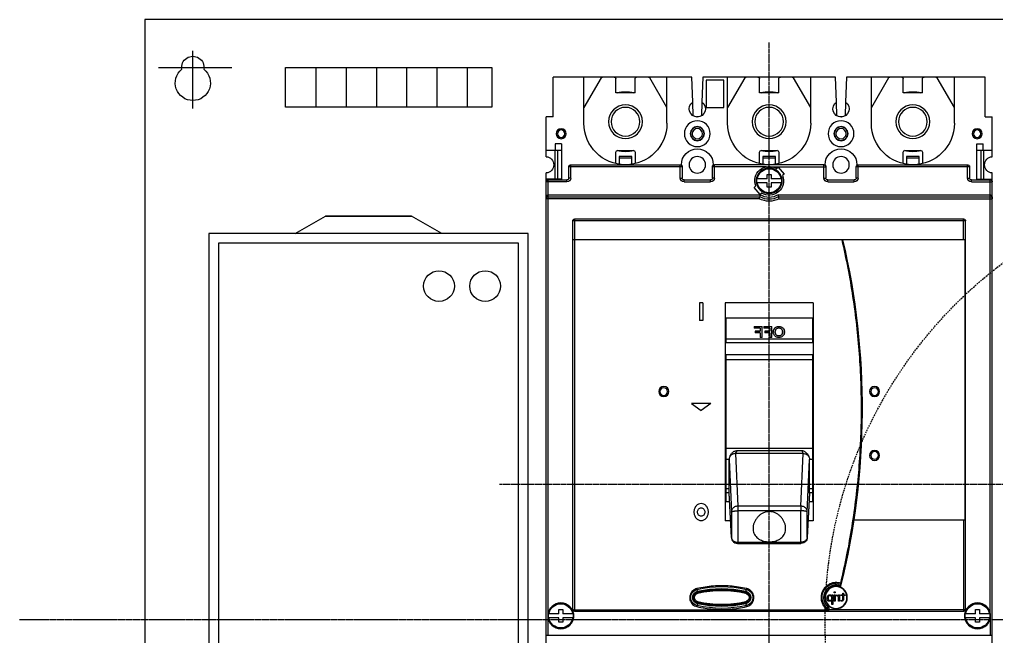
# Model space of a CAD drawing. Extents: x 0 to 702, y 0 to 413.
# Drawn here: x 0 to 305.9, y 181.4 to 374.6 of the extents above; entities that cross this region are included whole.
import ezdxf

# ---------------------------------------------------------------- set-up
doc = ezdxf.new("R2010")
doc.units = 0
for name, pattern in [('AXES2', [1.125, 0.75, -0.125, 0.125, -0.125]), ('CENTER2', [1.125, 0.75, -0.125, 0.125, -0.125]), ('HIDDENX2', [0.75, 0.5, -0.25])]:
    doc.linetypes.add(name, pattern=pattern)
doc.layers.add('AXE', color=80, linetype='AXES2')

# ---------------------------------------------------------------- blocks, each defined once
blk = doc.blocks.new('hfgd')
at = {"color": 7}
for centre, radius, start, end in [((8263.52, -2141.55), 3.5, 350.2666, 189.7334), ((8263.52, -2146.42), 5.5, 128.8441, 51.1559)]:
    blk.add_arc(centre, radius, start, end, dxfattribs=at)
blk = doc.blocks.new('sfgsf')
for p, q in [((-3587.65, -771.52), (-3587.65, -759.02)), ((-3587.65, -759.02), (-3544.3, -759.02)), ((-3578.05, -773.52), (-3578.05, -759.02)), ((-3578.05, -768.55), (-3572.7, -759.27)), ((-3568.05, -764.02), (-3568.05, -759.52)), ((-3562.05, -764.02), (-3562.05, -759.52)), ((-3557.41, -759.27), (-3552.05, -768.55)), ((-3552.05, -773.52), (-3552.05, -759.02)), ((-3544.3, -759.02), (-3543.98, -766.9)), ((-3541.13, -766.9), (-3540.8, -759.02)), ((-3540.8, -759.02), (-3499.3, -759.02)), ((-3533.05, -773.52), (-3533.05, -759.02)), ((-3533.05, -768.55), (-3527.7, -759.27)), ((-3523.05, -764.02), (-3523.05, -759.52)), ((-3517.05, -764.02), (-3517.05, -759.52)), ((-3512.41, -759.27), (-3507.05, -768.55)), ((-3507.05, -773.52), (-3507.05, -759.02)), ((-3505.85, -768.52), (-3505.85, -760.02)), ((-3505.85, -760.02), (-3500.35, -760.02)), ((-3500.35, -760.02), (-3500.35, -768.52)), ((-3499.3, -759.02), (-3498.98, -766.9)), ((-3496.13, -766.9), (-3495.8, -759.02)), ((-3495.8, -759.02), (-3452.45, -759.02)), ((-3488.05, -773.52), (-3488.05, -759.02)), ((-3488.05, -768.55), (-3482.7, -759.27)), ((-3478.05, -764.02), (-3478.05, -759.52)), ((-3472.05, -764.02), (-3472.05, -759.52)), ((-3467.41, -759.27), (-3462.05, -768.55)), ((-3462.05, -773.52), (-3462.05, -759.02)), ((-3452.45, -771.52), (-3452.45, -759.02)), ((-3568.05, -764.02), (-3562.05, -764.02)), ((-3523.05, -764.02), (-3517.05, -764.02)), ((-3478.05, -764.02), (-3472.05, -764.02)), ((-3543.99, -766.9), (-3543.82, -771.2)), ((-3541.29, -771.21), (-3541.12, -766.9)), ((-3498.99, -766.9), (-3498.82, -771.2)), ((-3496.29, -771.21), (-3496.12, -766.9)), ((-3500.35, -768.52), (-3505.85, -768.52)), ((-3589.9, -783.97), (-3589.9, -771.52)), ((-3587.65, -771.52), (-3589.9, -771.52)), ((-3542.89, -771.52), (-3542.24, -771.52)), ((-3497.89, -771.52), (-3497.24, -771.52)), ((-3452.45, -771.52), (-3450.2, -771.52)), ((-3450.2, -783.97), (-3450.2, -771.52)), ((-3587.05, -782.02), (-3587.05, -779.92)), ((-3585.05, -779.92), (-3587.05, -779.92)), ((-3585.05, -791.02), (-3585.05, -779.92)), ((-3455.05, -779.92), (-3455.05, -791.02)), ((-3455.05, -779.92), (-3453.05, -779.92)), ((-3453.05, -779.92), (-3453.05, -782.02)), ((-3589.9, -782.02), (-3585.05, -782.02)), ((-3587.2, -782.02), (-3587.2, -791.02)), ((-3586.3, -782.02), (-3586.3, -791.02)), ((-3568.05, -782.52), (-3568.05, -786.1)), ((-3562.55, -782.02), (-3567.55, -782.02)), ((-3562.05, -786.1), (-3562.05, -782.52)), ((-3523.05, -782.52), (-3523.05, -786.1)), ((-3517.55, -782.02), (-3522.55, -782.02)), ((-3517.05, -786.1), (-3517.05, -782.52)), ((-3478.05, -782.52), (-3478.05, -786.1)), ((-3472.55, -782.02), (-3477.55, -782.02)), ((-3472.05, -786.1), (-3472.05, -782.52)), ((-3455.05, -782.02), (-3450.2, -782.02)), ((-3453.8, -782.02), (-3453.8, -791.02)), ((-3452.9, -782.02), (-3452.9, -791.02)), ((-3567.05, -786.31), (-3567.05, -783.92)), ((-3567.05, -783.92), (-3563.05, -783.92)), ((-3567.05, -784.42), (-3563.05, -784.42)), ((-3563.05, -783.92), (-3563.05, -786.31)), ((-3522.05, -786.31), (-3522.05, -783.92)), ((-3522.05, -783.92), (-3518.05, -783.92)), ((-3522.05, -784.42), (-3518.05, -784.42)), ((-3518.05, -783.92), (-3518.05, -786.31)), ((-3477.05, -786.31), (-3477.05, -783.92)), ((-3477.05, -783.92), (-3473.05, -783.92)), ((-3477.05, -784.42), (-3473.05, -784.42)), ((-3473.05, -783.92), (-3473.05, -786.31)), ((-3589.9, -983.97), (-3589.9, -789.06)), ((-3582.8, -787.12), (-3582.8, -790.67)), ((-3582.8, -787.12), (-3547.3, -787.12)), ((-3582.2, -790.67), (-3582.2, -786.52)), ((-3547.9, -786.52), (-3582.2, -786.52)), ((-3547.9, -790.67), (-3547.9, -786.52)), ((-3547.55, -786.65), (-3547.55, -786.52)), ((-3547.3, -790.67), (-3547.3, -787.12)), ((-3537.8, -787.12), (-3537.8, -790.67)), ((-3521, -787.12), (-3537.8, -787.12)), ((-3537.55, -786.52), (-3537.55, -786.65)), ((-3537.2, -790.67), (-3537.2, -786.52)), ((-3537.2, -786.52), (-3502.9, -786.52)), ((-3522.91, -787.23), (-3524.78, -789.45)), ((-3522.38, -787.67), (-3522.91, -787.23)), ((-3519.11, -787.12), (-3502.3, -787.12)), ((-3502.9, -790.67), (-3502.9, -786.52)), ((-3502.55, -786.65), (-3502.55, -786.52)), ((-3502.3, -790.67), (-3502.3, -787.12)), ((-3492.8, -787.12), (-3492.8, -790.67)), ((-3492.8, -787.12), (-3457.3, -787.12)), ((-3492.55, -786.52), (-3492.55, -786.65)), ((-3492.2, -790.67), (-3492.2, -786.52)), ((-3457.9, -786.52), (-3492.2, -786.52)), ((-3457.9, -790.67), (-3457.9, -786.52)), ((-3457.3, -790.67), (-3457.3, -787.12)), ((-3450.2, -983.97), (-3450.2, -789.06)), ((-3585.05, -791.02), (-3589.9, -791.02)), ((-3583.4, -791.87), (-3589.9, -791.87)), ((-3589.3, -927.13), (-3589.3, -791.27)), ((-3583.4, -791.27), (-3589.3, -791.27)), ((-3583.4, -791.87), (-3583.4, -791.27)), ((-3582.2, -790.67), (-3582.8, -790.67)), ((-3547.9, -790.67), (-3547.3, -790.67)), ((-3546.7, -791.87), (-3546.7, -791.27)), ((-3538.4, -791.27), (-3546.7, -791.27)), ((-3538.4, -791.87), (-3546.7, -791.87)), ((-3538.4, -791.87), (-3538.4, -791.27)), ((-3537.2, -790.67), (-3537.8, -790.67)), ((-3524.78, -789.45), (-3524.25, -789.89)), ((-3523.99, -790.92), (-3520.65, -790.92)), ((-3523.99, -792.12), (-3520.65, -792.12)), ((-3520.65, -789.52), (-3520.65, -790.92)), ((-3519.45, -789.52), (-3520.65, -789.52)), ((-3520.65, -792.12), (-3520.65, -793.52)), ((-3519.45, -790.92), (-3519.45, -789.52)), ((-3519.45, -790.92), (-3516.11, -790.92)), ((-3519.45, -793.52), (-3519.45, -792.12)), ((-3519.45, -792.12), (-3516.11, -792.12)), ((-3502.9, -790.67), (-3502.3, -790.67)), ((-3501.7, -791.87), (-3501.7, -791.27)), ((-3493.4, -791.27), (-3501.7, -791.27)), ((-3493.4, -791.87), (-3501.7, -791.87)), ((-3493.4, -791.87), (-3493.4, -791.27)), ((-3492.2, -790.67), (-3492.8, -790.67)), ((-3457.9, -790.67), (-3457.3, -790.67)), ((-3456.7, -791.87), (-3456.7, -791.27)), ((-3450.8, -791.27), (-3456.7, -791.27)), ((-3456.7, -791.87), (-3450.2, -791.87)), ((-3455.05, -791.02), (-3450.2, -791.02)), ((-3450.8, -927.13), (-3450.8, -791.27)), ((-3520.65, -793.52), (-3519.45, -793.52)), ((-3517.72, -795.37), (-3517.19, -795.81)), ((-3517.19, -795.81), (-3515.33, -793.59)), ((-3515.33, -793.59), (-3515.86, -793.15)), ((-3523.15, -797.12), (-3589.9, -797.12)), ((-3522.82, -795.92), (-3589.3, -795.92)), ((-3522.99, -796.52), (-3589.3, -796.52)), ((-3450.8, -795.92), (-3517.28, -795.92)), ((-3450.8, -796.52), (-3517.11, -796.52)), ((-3516.96, -797.12), (-3450.2, -797.12)), ((-3581.55, -925.77), (-3581.55, -804.07)), ((-3581.55, -804.07), (-3458.55, -804.07)), ((-3580.95, -809.97), (-3580.95, -803.47)), ((-3459.15, -803.47), (-3580.95, -803.47)), ((-3459.15, -926.37), (-3459.15, -803.47)), ((-3458.55, -925.77), (-3458.55, -804.07)), ((-3581.47, -897.77), (-3581.47, -809.97)), ((-3581.47, -809.97), (-3458.55, -809.97)), ((-3533.85, -829.71), (-3533.85, -897.96)), ((-3533.85, -829.71), (-3506.25, -829.71)), ((-3506.25, -829.71), (-3506.25, -897.96)), ((-3499.28, -829.77), (-3499.28, -835.31)), ((-3499.28, -829.77), (-3498.23, -829.77)), ((-3498.23, -829.77), (-3498.23, -835.31)), ((-3533.85, -834.57), (-3506.25, -834.57)), ((-3533.6, -834.57), (-3533.6, -842.25)), ((-3506.6, -842.25), (-3506.6, -834.57)), ((-3533.85, -835.77), (-3533.6, -835.77)), ((-3523.13, -837.18), (-3523.13, -837.21)), ((-3523.03, -837.18), (-3523.13, -837.18)), ((-3523.13, -837.21), (-3523.03, -837.21)), ((-3523.13, -837.71), (-3523.03, -837.71)), ((-3523.03, -837.21), (-3523.03, -837.18)), ((-3520.88, -840.58), (-3520.88, -837.18)), ((-3518.38, -837.18), (-3520.88, -837.18)), ((-3520.88, -837.21), (-3518.38, -837.21)), ((-3520.28, -837.71), (-3520.28, -838.65)), ((-3520.28, -837.71), (-3518.38, -837.71)), ((-3518.38, -837.18), (-3518.38, -837.71)), ((-3517.88, -840.58), (-3517.88, -837.18)), ((-3515.38, -837.18), (-3517.88, -837.18)), ((-3517.88, -837.21), (-3515.38, -837.21)), ((-3517.28, -837.71), (-3517.28, -838.65)), ((-3517.28, -837.71), (-3515.38, -837.71)), ((-3515.38, -837.18), (-3515.38, -837.71)), ((-3506.6, -835.77), (-3506.25, -835.77)), ((-3499.28, -835.31), (-3498.23, -835.31)), ((-3506.6, -841.06), (-3533.6, -841.06)), ((-3524.83, -839.04), (-3524.83, -838.68)), ((-3524.23, -838.68), (-3524.23, -839.04)), ((-3523.13, -840.03), (-3523.13, -840.08)), ((-3523.03, -840.03), (-3523.13, -840.03)), ((-3523.03, -840.08), (-3523.13, -840.08)), ((-3523.13, -840.58), (-3523.03, -840.58)), ((-3523.03, -840.08), (-3523.03, -840.03)), ((-3521.93, -839.04), (-3521.93, -838.68)), ((-3521.33, -838.68), (-3521.33, -839.04)), ((-3520.88, -840.58), (-3520.28, -840.58)), ((-3518.68, -838.6), (-3520.28, -838.6)), ((-3520.28, -838.65), (-3518.68, -838.65)), ((-3520.28, -839.13), (-3520.28, -840.58)), ((-3520.28, -839.13), (-3518.68, -839.13)), ((-3518.68, -838.6), (-3518.68, -839.13)), ((-3517.88, -840.58), (-3517.28, -840.58)), ((-3515.68, -838.59), (-3517.28, -838.59)), ((-3517.28, -838.65), (-3515.68, -838.65)), ((-3517.28, -839.13), (-3517.28, -840.58)), ((-3517.28, -839.13), (-3515.68, -839.13)), ((-3515.68, -838.59), (-3515.68, -839.13)), ((-3533.6, -842.25), (-3506.6, -842.25)), ((-3533.6, -845.95), (-3533.6, -878.81)), ((-3506.6, -845.95), (-3533.6, -845.95)), ((-3506.6, -878.81), (-3506.6, -845.95)), ((-3533.6, -847.54), (-3506.6, -847.54)), ((-3501.75, -861.28), (-3495.75, -861.28)), ((-3501.75, -861.28), (-3498.75, -863.51)), ((-3495.75, -861.28), (-3498.75, -863.51)), ((-3506.6, -875.27), (-3533.6, -875.27)), ((-3531.96, -877.06), (-3532.45, -877.89)), ((-3530.23, -876.11), (-3530.73, -876.96)), ((-3530, -893.41), (-3530.71, -876.96)), ((-3530.71, -876.96), (-3509.5, -876.96)), ((-3530.23, -876.11), (-3509.98, -876.11)), ((-3509.5, -876.96), (-3510.21, -893.41)), ((-3509.48, -876.96), (-3509.98, -876.11)), ((-3507.76, -877.89), (-3508.25, -877.06)), ((-3532.7, -878.74), (-3533.6, -878.74)), ((-3533.6, -878.81), (-3533.6, -892.04)), ((-3533.6, -878.81), (-3532.7, -878.81)), ((-3532, -895.25), (-3532.7, -878.81)), ((-3532.7, -889.28), (-3532.7, -878.81)), ((-3507.5, -878.81), (-3508.21, -895.25)), ((-3506.6, -878.74), (-3507.5, -878.74)), ((-3507.5, -889.28), (-3507.5, -878.81)), ((-3507.5, -878.81), (-3506.6, -878.81)), ((-3506.6, -892.04), (-3506.6, -878.81)), ((-3533.6, -882.26), (-3533.85, -882.26)), ((-3506.6, -882.26), (-3506.25, -882.26)), ((-3532.7, -887.89), (-3533.6, -887.89)), ((-3532.7, -889.13), (-3533.6, -889.13)), ((-3532.7, -889.28), (-3532, -903.11)), ((-3532.7, -889.37), (-3532.7, -889.3)), ((-3532.7, -889.37), (-3532, -903.2)), ((-3508.21, -903.11), (-3507.5, -889.28)), ((-3508.21, -903.2), (-3507.51, -889.37)), ((-3507.5, -889.3), (-3507.51, -889.37)), ((-3506.6, -887.89), (-3507.5, -887.89)), ((-3506.6, -889.13), (-3507.5, -889.13)), ((-3533.85, -892.04), (-3532.57, -892.04)), ((-3507.64, -892.04), (-3506.25, -892.04)), ((-3530, -893.41), (-3530, -894.89)), ((-3530, -893.41), (-3510.21, -893.41)), ((-3530, -894.89), (-3510.21, -894.89)), ((-3510.21, -893.41), (-3510.21, -894.89)), ((-3581.47, -897.77), (-3546.52, -897.77)), ((-3580.95, -897.77), (-3580.95, -926.37)), ((-3533.85, -897.96), (-3532.27, -897.96)), ((-3507.94, -897.96), (-3506.25, -897.96)), ((-3532, -903.2), (-3532, -903.11)), ((-3532, -903.2), (-3532, -903.2)), ((-3510.21, -904.72), (-3530, -904.72)), ((-3530, -905.1), (-3530, -904.72)), ((-3510.21, -905.1), (-3530, -905.1)), ((-3510.21, -905.1), (-3510.21, -904.72)), ((-3508.21, -903.11), (-3508.21, -903.2)), ((-3543.37, -920.67), (-3543.37, -921.18)), ((-3543.1, -920.67), (-3543.37, -920.67)), ((-3543.1, -921.18), (-3543.1, -920.67)), ((-3540.4, -920.22), (-3540.67, -920.22)), ((-3540.67, -920.22), (-3540.67, -920.54)), ((-3540.67, -920.54), (-3540.4, -920.54)), ((-3540.4, -920.54), (-3540.4, -920.22)), ((-3512.79, -920.07), (-3512.93, -919.48)), ((-3497.61, -920.07), (-3497.48, -919.48)), ((-3543.8, -921.18), (-3543.8, -921.43)), ((-3543.37, -921.18), (-3543.8, -921.18)), ((-3543.8, -921.43), (-3543.37, -921.43)), ((-3543.37, -921.43), (-3543.37, -922.71)), ((-3543.37, -922.71), (-3543.26, -922.96)), ((-3543.26, -922.96), (-3543.1, -923.09)), ((-3542.51, -921.18), (-3543.1, -921.18)), ((-3543.1, -922.58), (-3543.1, -921.43)), ((-3543.1, -921.43), (-3542.51, -921.43)), ((-3543.05, -922.77), (-3543.1, -922.58)), ((-3543.1, -923.09), (-3542.94, -923.15)), ((-3542.88, -922.9), (-3543.05, -922.77)), ((-3542.94, -923.15), (-3542.61, -923.22)), ((-3542.61, -922.96), (-3542.88, -922.9)), ((-3542.61, -923.22), (-3542.61, -922.96)), ((-3542.51, -921.43), (-3542.51, -921.18)), ((-3541.8, -921.18), (-3542.07, -921.18)), ((-3542.07, -921.18), (-3542.07, -923.22)), ((-3542.07, -923.22), (-3541.8, -923.22)), ((-3541.8, -921.56), (-3541.8, -921.18)), ((-3541.69, -921.43), (-3541.8, -921.56)), ((-3541.8, -921.94), (-3541.64, -921.69)), ((-3541.8, -923.22), (-3541.8, -921.94)), ((-3541.53, -921.3), (-3541.69, -921.43)), ((-3541.64, -921.69), (-3541.42, -921.56)), ((-3541.37, -921.24), (-3541.53, -921.3)), ((-3541.42, -921.56), (-3541.1, -921.5)), ((-3541.1, -921.18), (-3541.37, -921.24)), ((-3541.1, -921.5), (-3541.1, -921.18)), ((-3540.4, -921.18), (-3540.67, -921.18)), ((-3540.67, -921.18), (-3540.67, -923.22)), ((-3540.67, -923.22), (-3540.4, -923.22)), ((-3540.4, -923.22), (-3540.4, -921.18)), ((-3539.69, -921.18), (-3539.97, -921.18)), ((-3539.97, -921.18), (-3539.97, -924.24)), ((-3539.69, -921.56), (-3539.69, -921.18)), ((-3539.64, -921.43), (-3539.69, -921.56)), ((-3539.69, -921.88), (-3539.59, -921.69)), ((-3539.69, -922.52), (-3539.69, -921.88)), ((-3539.59, -922.71), (-3539.69, -922.52)), ((-3539.69, -922.84), (-3539.64, -922.96)), ((-3539.69, -924.24), (-3539.69, -922.84)), ((-3539.53, -921.3), (-3539.64, -921.43)), ((-3539.64, -922.96), (-3539.53, -923.09)), ((-3539.59, -921.69), (-3539.42, -921.56)), ((-3539.42, -922.84), (-3539.59, -922.71)), ((-3539.42, -921.24), (-3539.53, -921.3)), ((-3539.53, -923.09), (-3539.42, -923.15)), ((-3539.21, -921.18), (-3539.42, -921.24)), ((-3539.21, -921.5), (-3539.42, -921.56)), ((-3539.21, -922.9), (-3539.42, -922.84)), ((-3539.42, -923.15), (-3539.21, -923.22)), ((-3538.88, -921.18), (-3539.21, -921.18)), ((-3539.21, -921.5), (-3538.88, -921.5)), ((-3538.99, -922.9), (-3539.21, -922.9)), ((-3539.21, -923.22), (-3538.88, -923.22)), ((-3538.78, -922.84), (-3538.99, -922.9)), ((-3538.67, -921.24), (-3538.88, -921.18)), ((-3538.88, -921.5), (-3538.67, -921.62)), ((-3538.88, -923.22), (-3538.67, -923.15)), ((-3538.61, -922.71), (-3538.78, -922.84)), ((-3538.51, -921.37), (-3538.67, -921.24)), ((-3538.67, -921.62), (-3538.56, -921.81)), ((-3538.67, -923.15), (-3538.51, -923.03)), ((-3538.56, -922.58), (-3538.61, -922.71)), ((-3538.56, -921.81), (-3538.51, -922.01)), ((-3538.51, -922.39), (-3538.56, -922.58)), ((-3538.34, -921.56), (-3538.51, -921.37)), ((-3538.51, -922.01), (-3538.51, -922.39)), ((-3538.51, -923.03), (-3538.29, -922.71)), ((-3538.29, -921.69), (-3538.34, -921.56)), ((-3538.24, -921.94), (-3538.29, -921.69)), ((-3538.29, -922.71), (-3538.24, -922.45)), ((-3538.24, -922.45), (-3538.24, -921.94)), ((-3585.9, -925.77), (-3585.9, -927.17)), ((-3584.7, -925.77), (-3585.9, -925.77)), ((-3584.7, -927.17), (-3584.7, -925.77)), ((-3538.76, -925.77), (-3581.55, -925.77)), ((-3580.95, -926.37), (-3459.15, -926.37)), ((-3539.97, -924.24), (-3539.69, -924.24)), ((-3459.15, -925.85), (-3537.99, -925.85)), ((-3512.79, -923.97), (-3512.93, -924.55)), ((-3497.61, -923.97), (-3497.48, -924.55)), ((-3454.2, -925.77), (-3455.4, -925.77)), ((-3455.4, -925.77), (-3455.4, -927.17)), ((-3454.2, -927.17), (-3454.2, -925.77)), ((-3589.3, -928.4), (-3589.3, -933.92)), ((-3589.24, -927.17), (-3585.9, -927.17)), ((-3589.24, -928.37), (-3585.9, -928.37)), ((-3585.9, -928.37), (-3585.9, -929.77)), ((-3585.9, -929.77), (-3584.7, -929.77)), ((-3584.7, -927.17), (-3581.36, -927.17)), ((-3584.7, -929.77), (-3584.7, -928.37)), ((-3584.7, -928.37), (-3581.36, -928.37)), ((-3458.74, -927.17), (-3455.4, -927.17)), ((-3458.74, -928.37), (-3455.4, -928.37)), ((-3455.4, -928.37), (-3455.4, -929.77)), ((-3455.4, -929.77), (-3454.2, -929.77)), ((-3454.2, -927.17), (-3450.86, -927.17)), ((-3454.2, -928.37), (-3450.86, -928.37)), ((-3454.2, -929.77), (-3454.2, -928.37)), ((-3450.8, -933.92), (-3450.8, -928.4)), ((-3589.9, -933.92), (-3450.2, -933.92))]:
    blk.add_line(p, q)
for points in [[(-3532, -903.2), (-3531.95, -903.55), (-3531.81, -903.95), (-3531.59, -904.31), (-3531.3, -904.62), (-3530.93, -904.87), (-3530.51, -905.03), (-3530.06, -905.1), (-3530, -905.1)], [(-3508.21, -903.2), (-3508.26, -903.55), (-3508.39, -903.95), (-3508.61, -904.31), (-3508.91, -904.62), (-3509.28, -904.87), (-3509.69, -905.03), (-3510.15, -905.1), (-3510.21, -905.1)]]:
    blk.add_lwpolyline(points)
for centre, radius in [((-3565.05, -773.02), 5.3), ((-3520.05, -773.02), 5.3), ((-3475.05, -773.02), 5.3), ((-3565.05, -773.02), 4.5), ((-3520.05, -773.02), 4.5), ((-3475.05, -773.02), 4.5), ((-3542.55, -776.77), 4.05), ((-3497.55, -776.77), 4.05), ((-3585.2, -776.77), 1.57), ((-3585.2, -776.77), 1.17), ((-3542.55, -776.77), 2.2), ((-3542.55, -776.77), 2.1), ((-3542.55, -776.77), 1.6), ((-3497.55, -776.77), 2.2), ((-3497.55, -776.77), 2.1), ((-3497.55, -776.77), 1.6), ((-3454.9, -776.77), 1.57), ((-3454.9, -776.77), 1.17), ((-3542.55, -786.52), 2.6), ((-3497.55, -786.52), 2.6), ((-3520.05, -791.52), 4), ((-3553.05, -857.52), 1.57), ((-3553.05, -857.52), 1.2), ((-3487.05, -857.52), 1.57), ((-3487.05, -857.52), 1.2), ((-3553.05, -877.52), 1.57), ((-3553.05, -877.52), 1.2), ((-3541, -922.02), 3.5), ((-3541, -922.02), 3.4), ((-3585.3, -927.77), 4.05), ((-3585.3, -927.77), 4), ((-3454.8, -927.77), 4.05), ((-3454.8, -927.77), 4)]:
    blk.add_circle(centre, radius)
for centre, radius, start, end in [((-3572.26, -759.52), 0.5, 90, 150), ((-3568.55, -759.52), 0.5, 0, 89.9999), ((-3561.55, -759.52), 0.5, 90, 180), ((-3557.84, -759.52), 0.5, 30, 90), ((-3527.26, -759.52), 0.5, 90, 150), ((-3523.55, -759.52), 0.5, 0, 89.9999), ((-3516.55, -759.52), 0.5, 90, 180), ((-3512.84, -759.52), 0.5, 30, 90), ((-3482.26, -759.52), 0.5, 90, 150), ((-3478.55, -759.52), 0.5, 0, 89.9999), ((-3471.55, -759.52), 0.5, 90, 180), ((-3467.84, -759.52), 0.5, 30, 90), ((-3565.05, -773.02), 9.4, 74.6157, 105.4343), ((-3520.05, -773.02), 9.4, 74.6157, 105.4343), ((-3475.05, -773.02), 9.4, 74.6157, 105.4343), ((-3542.55, -769.02), 2.55, 123.9745, 56.0255), ((-3497.55, -769.02), 2.55, 123.9745, 56.0255), ((-3565.05, -773.52), 13, 180, 0), ((-3520.05, -773.52), 13, 180, 0), ((-3475.05, -773.52), 13, 180, 0), ((-3567.55, -782.52), 0.5, 90.0001, 180), ((-3565.05, -773.02), 9.4, 254.4753, 285.5228), ((-3562.55, -782.52), 0.5, 0, 90), ((-3542.55, -786.52), 5, 0, 180), ((-3522.55, -782.52), 0.5, 90.0001, 180), ((-3520.05, -773.02), 9.4, 254.4753, 285.5228), ((-3517.55, -782.52), 0.5, 0, 90), ((-3497.55, -786.52), 5, 0, 180), ((-3477.55, -782.52), 0.5, 90.0001, 180), ((-3475.05, -773.02), 9.4, 254.4753, 285.5228), ((-3472.55, -782.52), 0.5, 0, 90), ((-3590.05, -786.52), 2.55, 273.3723, 86.6277), ((-3450.05, -786.52), 2.55, 93.3723, 266.6277), ((-3582.2, -787.12), 0.6, 90, 180), ((-3547.9, -787.12), 0.6, 0, 90), ((-3537.2, -787.12), 0.6, 90, 180), ((-3520.05, -791.52), 3.98, 8.6785, 171.3215), ((-3520.05, -791.52), 3.78, 9.1421, 170.8579), ((-3520.05, -791.52), 4.5, 338.7974, 121.2026), ((-3502.9, -787.12), 0.6, 0, 90), ((-3492.2, -787.12), 0.6, 90, 180), ((-3457.9, -787.12), 0.6, 0, 90), ((-3589.3, -791.87), 0.6, 90, 180), ((-3583.4, -790.67), 1.2, 270, 0), ((-3583.4, -790.67), 0.6, 270, 0), ((-3546.7, -790.67), 1.2, 180, 270), ((-3546.7, -790.67), 0.6, 180, 270), ((-3538.4, -790.67), 1.2, 270, 0), ((-3538.4, -790.67), 0.6, 270, 0), ((-3520.05, -791.52), 4.5, 158.7974, 301.2026), ((-3520.05, -791.52), 3.99, 171.3407, 188.6593), ((-3520.05, -791.52), 3.98, 188.6785, 351.3215), ((-3520.05, -791.52), 3.78, 189.1421, 350.8579), ((-3520.05, -791.52), 3.99, 351.3407, 8.6593), ((-3501.7, -790.67), 1.2, 180, 270), ((-3501.7, -790.67), 0.6, 180, 270), ((-3493.4, -790.67), 1.2, 270, 0), ((-3493.4, -790.67), 0.6, 270, 0), ((-3456.7, -790.67), 1.2, 180, 270), ((-3456.7, -790.67), 0.6, 180, 270), ((-3450.8, -791.87), 0.6, 0, 90), ((-3589.3, -797.12), 0.6, 90, 180), ((-3520.05, -791.52), 6.4, 241.0422, 298.9472), ((-3520.05, -791.52), 5.8, 239.5497, 300.4503), ((-3520.05, -791.52), 5.2, 237.8056, 302.1954), ((-3450.8, -797.12), 0.6, 0, 90), ((-3580.95, -804.07), 0.6, 90, 180), ((-3459.15, -804.07), 0.6, 0, 90), ((-3316.15, -862.87), 233, 166.8772, 193.8056), ((-3508.78, -846.11), 11.13, 76.8521, 78.7059), ((-3531.33, -846.11), 11.13, 101.8398, 103.1507), ((-3541, -922.02), 4.4, 311.4096, 110.7253), ((-3512.35, -922.02), 2.6, 102.7683, 257.2317), ((-3512.35, -922.02), 2, 102.7683, 257.2317), ((-3512.35, -922.02), 1.7, 102.7683, 257.2317), ((-3512.35, -922.02), 1.4, 102.769, 257.2323), ((-3505.2, -953.57), 34.95, 77.2317, 102.7683), ((-3505.2, -953.57), 34.35, 77.2317, 102.7683), ((-3505.2, -953.57), 34.05, 77.2317, 102.7683), ((-3505.2, -953.57), 33.75, 77.231, 102.769), ((-3498.05, -922.02), 1.4, 282.7677, 77.231), ((-3498.05, -922.02), 1.7, 282.7683, 77.2317), ((-3498.05, -922.02), 2, 282.7683, 77.2317), ((-3498.05, -922.02), 2.6, 282.7683, 77.2317), ((-3585.3, -927.77), 3.98, 8.6785, 171.3215), ((-3505.2, -890.47), 34.05, 257.2317, 282.7683), ((-3505.2, -890.47), 33.75, 257.2323, 282.7677), ((-3454.8, -927.77), 3.98, 8.6785, 171.3215), ((-3585.3, -927.77), 3.78, 9.1421, 170.8579), ((-3580.95, -925.77), 0.6, 180, 270), ((-3537.7, -925.77), 0.6, 131.4096, 270), ((-3505.2, -890.47), 34.95, 257.2317, 282.7683), ((-3505.2, -890.47), 34.35, 257.2317, 282.7683), ((-3459.15, -925.77), 0.6, 270, 0), ((-3454.8, -927.77), 3.78, 9.1421, 170.8579), ((-3585.3, -927.77), 3.99, 171.3407, 188.6593), ((-3585.3, -927.77), 3.98, 188.6785, 351.3215), ((-3585.3, -927.77), 3.78, 189.1421, 350.8579), ((-3585.3, -927.77), 3.99, 351.3407, 8.6593), ((-3454.8, -927.77), 3.99, 171.3407, 188.6593), ((-3454.8, -927.77), 3.98, 188.6785, 351.3215), ((-3454.8, -927.77), 3.78, 189.1421, 350.8579), ((-3454.8, -927.77), 3.99, 351.3407, 8.6593)]:
    blk.add_arc(centre, radius, start, end)
for points, knots in [([(-3589.78, -796.38), (-3589.8, -796.45), (-3589.85, -796.6), (-3589.89, -796.85), (-3589.9, -797.03), (-3589.9, -797.12)], [0, 0, 0, 0, 0.2253542, 0.475372, 0.7516161, 0.7516161, 0.7516161, 0.7516161]), ([(-3589.3, -795.92), (-3589.35, -795.92), (-3589.46, -795.95), (-3589.59, -796.05), (-3589.7, -796.2), (-3589.75, -796.32), (-3589.78, -796.38)], [0, 0, 0, 0, 0.145713, 0.3083134, 0.494772, 0.6984268, 0.6984268, 0.6984268, 0.6984268]), ([(-3523.15, -797.12), (-3523.13, -797.04), (-3523.1, -796.9), (-3523.05, -796.72), (-3523.01, -796.59), (-3523, -796.53), (-3522.99, -796.52)], [0, 0, 0, 0, 0.2336688, 0.4348055, 0.5717619, 0.6207138, 0.6207138, 0.6207138, 0.6207138]), ([(-3522.82, -795.92), (-3522.85, -795.99), (-3522.89, -796.13), (-3522.94, -796.32), (-3522.97, -796.44), (-3522.99, -796.5), (-3522.99, -796.52)], [0, 0, 0, 0, 0.2339535, 0.4359342, 0.5737923, 0.6231104, 0.6231104, 0.6231104, 0.6231104]), ([(-3517.28, -795.92), (-3517.26, -795.99), (-3517.22, -796.13), (-3517.17, -796.32), (-3517.13, -796.44), (-3517.12, -796.5), (-3517.11, -796.52)], [0, 0, 0, 0, 0.2339535, 0.4359342, 0.5737923, 0.6231104, 0.6231104, 0.6231104, 0.6231104]), ([(-3516.95, -797.12), (-3516.97, -797.04), (-3517.01, -796.9), (-3517.06, -796.72), (-3517.09, -796.59), (-3517.11, -796.53), (-3517.11, -796.52)], [0, 0, 0, 0, 0.2336688, 0.4348055, 0.5717619, 0.6207138, 0.6207138, 0.6207138, 0.6207138]), ([(-3450.33, -796.37), (-3450.34, -796.37), (-3450.36, -796.3), (-3450.42, -796.18), (-3450.53, -796.04), (-3450.66, -795.94), (-3450.76, -795.92), (-3450.8, -795.92)], [0, 0, 0, 0, 0.0043591, 0.2083326, 0.3897537, 0.5439661, 0.6837752, 0.6837752, 0.6837752, 0.6837752]), ([(-3450.2, -797.12), (-3450.2, -797.02), (-3450.21, -796.84), (-3450.26, -796.59), (-3450.31, -796.44), (-3450.33, -796.37)], [0, 0, 0, 0, 0.285764, 0.5431694, 0.7664246, 0.7664246, 0.7664246, 0.7664246]), ([(-3542.78, -810.02), (-3544.15, -815.89), (-3546.43, -827.74), (-3548.45, -845.71), (-3549.08, -863.77), (-3548.31, -881.83), (-3546.14, -899.81), (-3543.77, -911.66), (-3542.35, -917.55)], [0, 0, 0, 0, 18.079494, 36.160999, 54.196572, 72.24115, 90.311959, 108.477173, 108.477173, 108.477173, 108.477173]), ([(-3523.13, -837.18), (-3523.28, -837.18), (-3523.58, -837.21), (-3523.99, -837.36), (-3524.34, -837.6), (-3524.62, -837.91), (-3524.79, -838.28), (-3524.83, -838.55), (-3524.83, -838.68)], [0, 0, 0, 0, 0.445768, 0.881501, 1.304348, 1.714489, 2.115961, 2.515589, 2.515589, 2.515589, 2.515589]), ([(-3524.83, -838.68), (-3524.83, -838.57), (-3524.79, -838.32), (-3524.62, -837.96), (-3524.34, -837.64), (-3523.99, -837.4), (-3523.58, -837.25), (-3523.28, -837.21), (-3523.13, -837.21)], [0, 0, 0, 0, 0.349381, 0.753791, 1.168117, 1.594362, 2.031446, 2.475713, 2.475713, 2.475713, 2.475713]), ([(-3524.23, -838.68), (-3524.23, -838.58), (-3524.2, -838.37), (-3524.03, -838.09), (-3523.79, -837.88), (-3523.48, -837.74), (-3523.25, -837.71), (-3523.13, -837.71)], [0, 0, 0, 0, 0.309951, 0.623367, 0.946553, 1.28184, 1.627452, 1.627452, 1.627452, 1.627452]), ([(-3521.33, -838.68), (-3521.33, -838.55), (-3521.37, -838.28), (-3521.55, -837.91), (-3521.82, -837.6), (-3522.18, -837.36), (-3522.59, -837.21), (-3522.88, -837.18), (-3523.03, -837.18)], [0, 0, 0, 0, 0.399272, 0.800635, 1.210903, 1.633597, 2.069456, 2.515619, 2.515619, 2.515619, 2.515619]), ([(-3523.03, -837.21), (-3522.89, -837.21), (-3522.59, -837.25), (-3522.18, -837.4), (-3521.82, -837.64), (-3521.55, -837.96), (-3521.38, -838.32), (-3521.34, -838.57), (-3521.33, -838.68)], [0, 0, 0, 0, 0.444234, 0.881299, 1.307539, 1.721872, 2.126301, 2.475712, 2.475712, 2.475712, 2.475712]), ([(-3523.03, -837.71), (-3522.92, -837.71), (-3522.69, -837.74), (-3522.38, -837.88), (-3522.13, -838.09), (-3521.97, -838.37), (-3521.93, -838.58), (-3521.93, -838.68)], [0, 0, 0, 0, 0.345334, 0.680555, 1.003732, 1.317142, 1.627447, 1.627447, 1.627447, 1.627447]), ([(-3524.83, -839.09), (-3524.83, -839.21), (-3524.79, -839.46), (-3524.62, -839.82), (-3524.35, -840.14), (-3523.99, -840.39), (-3523.58, -840.54), (-3523.28, -840.58), (-3523.13, -840.58)], [0, 0, 0, 0, 0.352288, 0.758925, 1.174671, 1.601305, 2.038925, 2.485317, 2.485317, 2.485317, 2.485317]), ([(-3523.13, -840.03), (-3523.25, -840.03), (-3523.48, -840), (-3523.79, -839.86), (-3524.03, -839.64), (-3524.19, -839.37), (-3524.23, -839.18), (-3524.23, -839.09)], [0, 0, 0, 0, 0.3455, 0.681985, 1.007783, 1.324279, 1.587078, 1.587078, 1.587078, 1.587078]), ([(-3524.23, -839.09), (-3524.23, -839.2), (-3524.2, -839.41), (-3524.03, -839.69), (-3523.79, -839.91), (-3523.48, -840.05), (-3523.25, -840.08), (-3523.13, -840.08)], [0, 0, 0, 0, 0.310193, 0.625691, 0.951355, 1.287838, 1.632236, 1.632236, 1.632236, 1.632236]), ([(-3523.03, -840.58), (-3522.88, -840.58), (-3522.59, -840.54), (-3522.18, -840.39), (-3521.82, -840.14), (-3521.55, -839.82), (-3521.37, -839.45), (-3521.33, -839.18), (-3521.33, -839.04)], [0, 0, 0, 0, 0.445971, 0.883462, 1.310283, 1.725861, 2.132627, 2.535398, 2.535398, 2.535398, 2.535398]), ([(-3521.93, -839.04), (-3521.93, -839.15), (-3521.97, -839.36), (-3522.13, -839.64), (-3522.38, -839.86), (-3522.69, -840), (-3522.92, -840.03), (-3523.03, -840.03)], [0, 0, 0, 0, 0.312056, 0.628551, 0.954357, 1.290912, 1.636718, 1.636718, 1.636718, 1.636718]), ([(-3523.03, -840.08), (-3522.92, -840.08), (-3522.69, -840.05), (-3522.38, -839.91), (-3522.13, -839.69), (-3521.97, -839.41), (-3521.93, -839.2), (-3521.93, -839.09)], [0, 0, 0, 0, 0.34444, 0.680942, 1.006604, 1.322081, 1.632239, 1.632239, 1.632239, 1.632239]), ([(-3532.45, -877.89), (-3532.47, -877.92), (-3532.56, -878.08), (-3532.67, -878.38), (-3532.7, -878.66), (-3532.7, -878.8)], [0, 0, 0, 0, 0.1059821, 0.52708, 0.9469664, 0.9469664, 0.9469664, 0.9469664]), ([(-3530.73, -876.96), (-3530.88, -876.96), (-3531.17, -876.98), (-3531.59, -877.11), (-3531.97, -877.33), (-3532.25, -877.6), (-3532.4, -877.8), (-3532.45, -877.89)], [0, 0, 0, 0, 0.440398, 0.87793, 1.306803, 1.73453, 2.048985, 2.048985, 2.048985, 2.048985]), ([(-3531.96, -877.06), (-3531.9, -876.96), (-3531.77, -876.78), (-3531.53, -876.55), (-3531.24, -876.36), (-3530.92, -876.22), (-3530.58, -876.13), (-3530.34, -876.11), (-3530.23, -876.11)], [0, 0, 0, 0, 0.329457, 0.659693, 1.002801, 1.35757, 1.717578, 2.056759, 2.056759, 2.056759, 2.056759]), ([(-3530.73, -876.96), (-3530.73, -876.96), (-3530.72, -876.96), (-3530.71, -876.96), (-3530.71, -876.96), (-3530.71, -876.96)], [0, 0, 0, 0, 0.00849065, 0.01696537, 0.02542872, 0.02542872, 0.02542872, 0.02542872]), ([(-3509.98, -876.11), (-3509.84, -876.11), (-3509.57, -876.14), (-3509.18, -876.25), (-3508.82, -876.44), (-3508.51, -876.7), (-3508.34, -876.91), (-3508.26, -877.04), (-3508.25, -877.06)], [0, 0, 0, 0, 0.405865, 0.816805, 1.220768, 1.610334, 1.998925, 2.055472, 2.055472, 2.055472, 2.055472]), ([(-3509.48, -876.96), (-3509.48, -876.96), (-3509.49, -876.96), (-3509.49, -876.96), (-3509.5, -876.96), (-3509.5, -876.96)], [0, 0, 0, 0, 0.00849065, 0.01696538, 0.02542872, 0.02542872, 0.02542872, 0.02542872]), ([(-3509.48, -876.96), (-3509.33, -876.96), (-3509.04, -876.98), (-3508.62, -877.11), (-3508.24, -877.33), (-3507.95, -877.6), (-3507.81, -877.8), (-3507.76, -877.89)], [0, 0, 0, 0, 0.440398, 0.87793, 1.306804, 1.734531, 2.049001, 2.049001, 2.049001, 2.049001]), ([(-3507.76, -877.89), (-3507.74, -877.92), (-3507.65, -878.08), (-3507.54, -878.38), (-3507.51, -878.66), (-3507.5, -878.8)], [0, 0, 0, 0, 0.1059666, 0.5270647, 0.9469511, 0.9469511, 0.9469511, 0.9469511]), ([(-3532.7, -878.8), (-3532.7, -878.8), (-3532.7, -878.8), (-3532.7, -878.81), (-3532.7, -878.81)], [0, 0, 0, 0, 0.00947782, 0.01415534, 0.01415534, 0.01415534, 0.01415534]), ([(-3507.5, -878.8), (-3507.5, -878.8), (-3507.5, -878.8), (-3507.5, -878.81), (-3507.5, -878.81)], [0, 0, 0, 0, 0.00947782, 0.01415534, 0.01415534, 0.01415534, 0.01415534]), ([(-3532.7, -889.3), (-3532.7, -889.29), (-3532.7, -889.29), (-3532.7, -889.28), (-3532.7, -889.28)], [0, 0, 0, 0, 0.00921936, 0.01386464, 0.01386464, 0.01386464, 0.01386464]), ([(-3507.5, -889.3), (-3507.5, -889.29), (-3507.5, -889.29), (-3507.5, -889.28), (-3507.5, -889.28)], [0, 0, 0, 0, 0.00921936, 0.01386464, 0.01386464, 0.01386464, 0.01386464]), ([(-3498.75, -897.91), (-3499.05, -897.91), (-3499.67, -897.76), (-3500.43, -897.16), (-3500.92, -896.27), (-3501.1, -895.25), (-3500.92, -894.22), (-3500.43, -893.34), (-3499.67, -892.74), (-3499.05, -892.59), (-3498.75, -892.59)], [0, 0, 0, 0, 0.897568, 1.836729, 2.831745, 3.864437, 4.897128, 5.892144, 6.831305, 7.728873, 7.728873, 7.728873, 7.728873]), ([(-3498.75, -892.59), (-3498.45, -892.59), (-3497.83, -892.74), (-3497.08, -893.34), (-3496.58, -894.22), (-3496.41, -895.25), (-3496.58, -896.27), (-3497.08, -897.16), (-3497.83, -897.76), (-3498.45, -897.91), (-3498.75, -897.91)], [0, 0, 0, 0, 0.897568, 1.836729, 2.831745, 3.864437, 4.897128, 5.892144, 6.831305, 7.728873, 7.728873, 7.728873, 7.728873]), ([(-3532, -895.25), (-3532, -895.09), (-3531.95, -894.76), (-3531.75, -894.32), (-3531.43, -893.93), (-3531.01, -893.64), (-3530.52, -893.45), (-3530.18, -893.41), (-3530, -893.41)], [0, 0, 0, 0, 0.477804, 0.962524, 1.45806, 1.965271, 2.481935, 3.003473, 3.003473, 3.003473, 3.003473]), ([(-3532, -895.25), (-3532, -895.21), (-3531.93, -895.15), (-3531.77, -895.08), (-3531.53, -895.02), (-3531.22, -894.97), (-3530.85, -894.92), (-3530.44, -894.9), (-3530.15, -894.89), (-3530, -894.89)], [0, 0, 0, 0, 0.0948, 0.263162, 0.512014, 0.83322, 1.212836, 1.633071, 2.07358, 2.07358, 2.07358, 2.07358]), ([(-3532, -903.11), (-3532, -902.9), (-3531.99, -902.45), (-3531.99, -901.73), (-3531.98, -900.94), (-3531.98, -900.07), (-3531.98, -899.16), (-3531.98, -898.2), (-3531.99, -897.22), (-3531.99, -896.24), (-3532, -895.58), (-3532, -895.25)], [0, 0, 0, 0, 0.631311, 1.352823, 2.153355, 3.02052, 3.941008, 4.900688, 5.884849, 6.87835, 7.865727, 7.865727, 7.865727, 7.865727]), ([(-3530, -904.72), (-3530, -904.46), (-3529.99, -903.89), (-3529.99, -903), (-3529.98, -902), (-3529.98, -900.92), (-3529.98, -899.78), (-3529.98, -898.58), (-3529.99, -897.36), (-3529.99, -896.12), (-3530, -895.3), (-3530, -894.89)], [0, 0, 0, 0, 0.789022, 1.690823, 2.691474, 3.775545, 4.92633, 6.126082, 7.356312, 8.598044, 9.832086, 9.832086, 9.832086, 9.832086]), ([(-3525.2, -900.38), (-3525.2, -900.09), (-3525.15, -899.5), (-3524.89, -898.61), (-3524.47, -897.74), (-3523.88, -896.93), (-3523.16, -896.23), (-3522.35, -895.68), (-3521.47, -895.3), (-3520.56, -895.12), (-3519.65, -895.12), (-3518.75, -895.3), (-3517.87, -895.68), (-3517.05, -896.23), (-3516.33, -896.93), (-3515.74, -897.74), (-3515.32, -898.61), (-3515.06, -899.5), (-3515, -900.09), (-3515, -900.38)], [0, 0, 0, 0, 0.850267, 1.778682, 2.74845, 3.748722, 4.756805, 5.749135, 6.693656, 7.606013, 8.499325, 9.411601, 10.355954, 11.348153, 12.356564, 13.356634, 14.326696, 15.256201, 16.108465, 16.108465, 16.108465, 16.108465]), ([(-3510.21, -894.89), (-3510.21, -895.3), (-3510.22, -896.12), (-3510.22, -897.36), (-3510.23, -898.58), (-3510.23, -899.78), (-3510.23, -900.92), (-3510.23, -902), (-3510.22, -903), (-3510.22, -903.89), (-3510.21, -904.46), (-3510.21, -904.72)], [0, 0, 0, 0, 1.234042, 2.475773, 3.706004, 4.905755, 6.056541, 7.140611, 8.141263, 9.043064, 9.832086, 9.832086, 9.832086, 9.832086]), ([(-3510.21, -893.41), (-3510.03, -893.41), (-3509.69, -893.45), (-3509.2, -893.64), (-3508.78, -893.93), (-3508.46, -894.32), (-3508.25, -894.76), (-3508.21, -895.09), (-3508.21, -895.25)], [0, 0, 0, 0, 0.521538, 1.038202, 1.545414, 2.040949, 2.52567, 3.003474, 3.003474, 3.003474, 3.003474]), ([(-3508.21, -895.25), (-3508.21, -895.21), (-3508.28, -895.15), (-3508.44, -895.08), (-3508.68, -895.02), (-3508.99, -894.97), (-3509.36, -894.92), (-3509.77, -894.9), (-3510.06, -894.89), (-3510.21, -894.89)], [0, 0, 0, 0, 0.094774, 0.263072, 0.5118, 0.832869, 1.212302, 1.632506, 2.073585, 2.073585, 2.073585, 2.073585]), ([(-3508.21, -895.25), (-3508.21, -895.58), (-3508.22, -896.24), (-3508.22, -897.22), (-3508.23, -898.2), (-3508.23, -899.16), (-3508.23, -900.07), (-3508.23, -900.94), (-3508.22, -901.73), (-3508.22, -902.45), (-3508.21, -902.9), (-3508.21, -903.11)], [0, 0, 0, 0, 0.987377, 1.980878, 2.965039, 3.924718, 4.845207, 5.712372, 6.512904, 7.234415, 7.865727, 7.865727, 7.865727, 7.865727]), ([(-3498.75, -893.92), (-3499.05, -893.92), (-3499.7, -894.26), (-3500, -895.25), (-3499.7, -896.24), (-3499.05, -896.58), (-3498.75, -896.58)], [0, 0, 0, 0, 0.898477, 1.896934, 2.895392, 3.793869, 3.793869, 3.793869, 3.793869]), ([(-3498.75, -896.58), (-3498.45, -896.58), (-3497.81, -896.24), (-3497.5, -895.25), (-3497.81, -894.26), (-3498.45, -893.92), (-3498.75, -893.92)], [0, 0, 0, 0, 0.898477, 1.896934, 2.895392, 3.793869, 3.793869, 3.793869, 3.793869]), ([(-3515, -900.38), (-3515, -900.63), (-3515.05, -901.16), (-3515.27, -901.92), (-3515.66, -902.62), (-3516.19, -903.23), (-3516.85, -903.74), (-3517.6, -904.13), (-3518.41, -904.39), (-3519.25, -904.54), (-3520.1, -904.59), (-3520.95, -904.54), (-3521.79, -904.39), (-3522.6, -904.13), (-3523.36, -903.74), (-3524.02, -903.24), (-3524.55, -902.62), (-3524.93, -901.92), (-3525.16, -901.16), (-3525.2, -900.63), (-3525.2, -900.38)], [0, 0, 0, 0, 0.774209, 1.565719, 2.356799, 3.160966, 3.985404, 4.836154, 5.688811, 6.541071, 7.38749, 8.233873, 9.086136, 9.938735, 10.789612, 11.614434, 12.418303, 13.209707, 14.00208, 14.778159, 14.778159, 14.778159, 14.778159]), ([(-3532, -903.2), (-3531.99, -903.29), (-3531.95, -903.5), (-3531.81, -903.82), (-3531.56, -904.13), (-3531.24, -904.38), (-3530.86, -904.57), (-3530.44, -904.69), (-3530.15, -904.72), (-3530, -904.72)], [0, 0, 0, 0, 0.277849, 0.648824, 1.035741, 1.441171, 1.863989, 2.300008, 2.74293, 2.74293, 2.74293, 2.74293]), ([(-3508.21, -903.2), (-3508.22, -903.29), (-3508.26, -903.5), (-3508.4, -903.82), (-3508.65, -904.13), (-3508.97, -904.38), (-3509.35, -904.57), (-3509.77, -904.69), (-3510.06, -904.72), (-3510.21, -904.72)], [0, 0, 0, 0, 0.277837, 0.648812, 1.03573, 1.441159, 1.863978, 2.299997, 2.742919, 2.742919, 2.742919, 2.742919]), ([(-3542.56, -917.9), (-3542.53, -917.89), (-3542.51, -917.8), (-3542.43, -917.7), (-3542.38, -917.6), (-3542.35, -917.55)], [0, 0, 0, 0, 0.0818037, 0.2358402, 0.4139347, 0.4139347, 0.4139347, 0.4139347]), ([(-3542.35, -917.55), (-3541.98, -917.44), (-3541.25, -917.32), (-3540.19, -917.39), (-3539.23, -917.66), (-3538.37, -918.12), (-3537.62, -918.74), (-3536.98, -919.55), (-3536.52, -920.52), (-3536.28, -921.58), (-3536.3, -922.68), (-3536.57, -923.76), (-3537.09, -924.74), (-3537.58, -925.3), (-3537.85, -925.54)], [0, 0, 0, 0, 1.135557, 2.195745, 3.168255, 4.113262, 5.080878, 6.098373, 7.170468, 8.26495, 9.34766, 10.437501, 11.568246, 12.642141, 12.642141, 12.642141, 12.642141]), ([(-3542.42, -918.47), (-3542.32, -918.43), (-3542.13, -918.36), (-3541.82, -918.27), (-3541.51, -918.21), (-3541.2, -918.18), (-3540.88, -918.18), (-3540.57, -918.19), (-3540.25, -918.24), (-3539.94, -918.31), (-3539.64, -918.41), (-3539.35, -918.53), (-3539.06, -918.67), (-3538.79, -918.84), (-3538.54, -919.03), (-3538.3, -919.24), (-3538.07, -919.47), (-3537.87, -919.72), (-3537.69, -919.98), (-3537.53, -920.26), (-3537.4, -920.55), (-3537.28, -920.85), (-3537.2, -921.16), (-3537.14, -921.47), (-3537.1, -921.79), (-3537.09, -922.12), (-3537.11, -922.44), (-3537.16, -922.76), (-3537.23, -923.07), (-3537.32, -923.38), (-3537.45, -923.68), (-3537.59, -923.97), (-3537.76, -924.24), (-3537.95, -924.5), (-3538.17, -924.75), (-3538.32, -924.9), (-3538.4, -924.97)], [0, 0, 0, 0, 0.314797, 0.629893, 0.945288, 1.260984, 1.576981, 1.893279, 2.209879, 2.52678, 2.84398, 3.161481, 3.479279, 3.797373, 4.115762, 4.434444, 4.753413, 5.072671, 5.392211, 5.71203, 6.032127, 6.352495, 6.673129, 6.994026, 7.315181, 7.636586, 7.958238, 8.28013, 8.602254, 8.924605, 9.247176, 9.569956, 9.892944, 10.216123, 10.539498, 10.863052, 10.863052, 10.863052, 10.863052]), ([(-3513.04, -924.87), (-3513.27, -924.82), (-3513.74, -924.64), (-3514.36, -924.2), (-3514.87, -923.57), (-3515.18, -922.83), (-3515.29, -922.03), (-3515.17, -921.24), (-3514.84, -920.5), (-3514.33, -919.89), (-3513.71, -919.45), (-3513.24, -919.28), (-3513.02, -919.23)], [0, 0, 0, 0, 0.69197, 1.480347, 2.2778, 3.073984, 3.867541, 4.663142, 5.463395, 6.259044, 7.029107, 7.721349, 7.721349, 7.721349, 7.721349]), ([(-3512.99, -919.23), (-3511.29, -918.84), (-3507.83, -918.32), (-3502.58, -918.32), (-3499.11, -918.84), (-3497.41, -919.23)], [0, 0, 0, 0, 5.226205, 10.472046, 15.697297, 15.697297, 15.697297, 15.697297]), ([(-3512.99, -919.23), (-3512.98, -919.27), (-3512.97, -919.35), (-3512.94, -919.41), (-3512.94, -919.49), (-3512.93, -919.48)], [0, 0, 0, 0, 0.1350353, 0.2309787, 0.2658049, 0.2658049, 0.2658049, 0.2658049]), ([(-3497.41, -919.23), (-3497.42, -919.27), (-3497.43, -919.35), (-3497.47, -919.41), (-3497.47, -919.49), (-3497.48, -919.48)], [0, 0, 0, 0, 0.1350505, 0.2310088, 0.2658425, 0.2658425, 0.2658425, 0.2658425]), ([(-3497.39, -919.23), (-3497.17, -919.28), (-3496.71, -919.45), (-3496.08, -919.88), (-3495.57, -920.49), (-3495.23, -921.23), (-3495.12, -922.03), (-3495.22, -922.83), (-3495.54, -923.57), (-3496.04, -924.2), (-3496.67, -924.64), (-3497.14, -924.82), (-3497.36, -924.87)], [0, 0, 0, 0, 0.684722, 1.453872, 2.248589, 3.049701, 3.847089, 4.642257, 5.439951, 6.238166, 7.024875, 7.721412, 7.721412, 7.721412, 7.721412]), ([(-3538.4, -924.97), (-3538.43, -925), (-3538.49, -925.06), (-3538.57, -925.16), (-3538.64, -925.27), (-3538.69, -925.39), (-3538.73, -925.51), (-3538.75, -925.64), (-3538.76, -925.73), (-3538.76, -925.77)], [0, 0, 0, 0, 0.1289831, 0.257956, 0.3869147, 0.5158627, 0.6447903, 0.7737195, 0.9026351, 0.9026351, 0.9026351, 0.9026351]), ([(-3538.76, -925.77), (-3538.7, -925.77), (-3538.59, -925.77), (-3538.44, -925.76), (-3538.37, -925.78), (-3538.3, -925.76), (-3538.3, -925.77)], [0, 0, 0, 0, 0.1769159, 0.3268978, 0.4271131, 0.4623126, 0.4623126, 0.4623126, 0.4623126]), ([(-3538.76, -925.77), (-3538.76, -925.8), (-3538.74, -925.88), (-3538.69, -925.99), (-3538.6, -926.09), (-3538.47, -926.18), (-3538.32, -926.26), (-3538.2, -926.3), (-3538.14, -926.31)], [0, 0, 0, 0, 0.1044031, 0.2238135, 0.3595592, 0.512715, 0.6844134, 0.8760452, 0.8760452, 0.8760452, 0.8760452]), ([(-3538.4, -924.97), (-3538.36, -925.01), (-3538.29, -925.09), (-3538.18, -925.2), (-3538.15, -925.27), (-3538.08, -925.31), (-3538.09, -925.32)], [0, 0, 0, 0, 0.1790252, 0.3307953, 0.4322057, 0.4678281, 0.4678281, 0.4678281, 0.4678281]), ([(-3537.99, -925.85), (-3538.04, -925.86), (-3538.13, -925.87), (-3538.21, -925.86), (-3538.29, -925.86), (-3538.29, -925.85)], [0, 0, 0, 0, 0.1475404, 0.2559139, 0.2997765, 0.2997765, 0.2997765, 0.2997765]), ([(-3538.14, -926.31), (-3538.07, -926.33), (-3537.93, -926.36), (-3537.77, -926.37), (-3537.7, -926.37)], [0, 0, 0, 0, 0.2133783, 0.4510147, 0.4510147, 0.4510147, 0.4510147]), ([(-3537.89, -925.58), (-3537.93, -925.54), (-3538, -925.47), (-3538.04, -925.39), (-3538.1, -925.33), (-3538.09, -925.32)], [0, 0, 0, 0, 0.1622923, 0.2849522, 0.3323906, 0.3323906, 0.3323906, 0.3323906]), ([(-3537.89, -925.58), (-3537.92, -925.6), (-3537.96, -925.65), (-3537.99, -925.75), (-3538, -925.81), (-3537.99, -925.85)], [0, 0, 0, 0, 0.090662, 0.1888856, 0.2934425, 0.2934425, 0.2934425, 0.2934425]), ([(-3537.99, -925.85), (-3537.99, -925.91), (-3537.97, -926.04), (-3537.91, -926.2), (-3537.82, -926.33), (-3537.74, -926.37), (-3537.7, -926.37)], [0, 0, 0, 0, 0.1959894, 0.3744639, 0.5233746, 0.6424427, 0.6424427, 0.6424427, 0.6424427]), ([(-3512.99, -924.89), (-3512.98, -924.83), (-3512.95, -924.73), (-3512.96, -924.64), (-3512.91, -924.56), (-3512.93, -924.55)], [0, 0, 0, 0, 0.1656733, 0.2916475, 0.3387365, 0.3387365, 0.3387365, 0.3387365]), ([(-3497.41, -924.89), (-3499.11, -925.27), (-3502.58, -925.79), (-3507.83, -925.79), (-3511.29, -925.27), (-3512.99, -924.89)], [0, 0, 0, 0, 5.227171, 10.471006, 15.697297, 15.697297, 15.697297, 15.697297]), ([(-3497.41, -924.89), (-3497.42, -924.83), (-3497.46, -924.73), (-3497.45, -924.64), (-3497.49, -924.56), (-3497.48, -924.55)], [0, 0, 0, 0, 0.1656514, 0.2916025, 0.3386846, 0.3386846, 0.3386846, 0.3386846]), ([(-3458.55, -925.77), (-3458.55, -925.79), (-3458.64, -925.81), (-3458.74, -925.83), (-3458.94, -925.85), (-3459.08, -925.85), (-3459.15, -925.85)], [0, 0, 0, 0, 0.0554546, 0.1891056, 0.3858439, 0.6127461, 0.6127461, 0.6127461, 0.6127461])]:
    blk.add_open_spline(points, degree=3, knots=knots)
for points in [[(-3542.77, -809.97), (-3542.77, -809.99), (-3542.78, -810.01), (-3542.78, -810.02)], [(-3524.83, -839.04), (-3524.83, -839.06), (-3524.83, -839.08), (-3524.83, -839.09)], [(-3524.23, -839.09), (-3524.23, -839.08), (-3524.23, -839.06), (-3524.23, -839.04)], [(-3532, -903.11), (-3532, -903.14), (-3532, -903.17), (-3532, -903.2)], [(-3508.21, -903.11), (-3508.21, -903.14), (-3508.21, -903.17), (-3508.21, -903.2)], [(-3513.02, -919.23), (-3513.01, -919.23), (-3513, -919.23), (-3512.99, -919.23)], [(-3497.41, -919.23), (-3497.4, -919.23), (-3497.4, -919.23), (-3497.39, -919.23)], [(-3537.85, -925.54), (-3537.86, -925.55), (-3537.88, -925.57), (-3537.89, -925.58)], [(-3512.99, -924.89), (-3513.01, -924.88), (-3513.03, -924.88), (-3513.04, -924.87)], [(-3497.36, -924.87), (-3497.38, -924.88), (-3497.39, -924.88), (-3497.41, -924.89)]]:
    blk.add_open_spline(points, degree=3)
at = {"layer": 'AXE'}
for p, q in [((-3520.05, -1041.5), (-3520.05, -748.26)), ((-3435.63, -886.52), (-3605.29, -886.52))]:
    blk.add_line(p, q, dxfattribs=at)
blk = doc.blocks.new('etuhgfjhfg')
for points in [[(73656.75, -37390.5), (73666.24, -37385.08), (73693.22, -37385.08)], [(73702.72, -37390.5), (73693.22, -37385.08), (73666.24, -37385.08)], [(73656.75, -37546.51), (73666.24, -37551.92), (73693.22, -37551.92)], [(73702.72, -37546.51), (73693.22, -37551.92), (73666.24, -37551.92)]]:
    blk.add_lwpolyline(points)
at = {"color": 7}
for points in [[(73629.73, -37546.51), (73729.73, -37546.51), (73729.73, -37390.5), (73629.73, -37390.5)], [(73632.73, -37543.51), (73726.73, -37543.51), (73726.73, -37393.5), (73632.73, -37393.5)]]:
    blk.add_lwpolyline(points, close=True, dxfattribs=at)
for centre in [(73701.83, -37406.98), (73716.28, -37406.98)]:
    blk.add_circle(centre, 4.82, dxfattribs=at)
blk = doc.blocks.new('fdfhdfjhdfjdfj')
at = {"color": 6}
for p, q in [((73934.81, -37352.83), (73934.81, -37334.83)), ((73924.07, -37339.99), (73947.07, -37339.99))]:
    blk.add_line(p, q, dxfattribs=at)
at = {"color": 7}
for p, q in [((73973.29, -37339.97), (73973.29, -37352.41)), ((73982.79, -37339.97), (73982.79, -37352.41)), ((73992.28, -37339.97), (73992.28, -37352.41)), ((74001.77, -37339.97), (74001.77, -37352.41)), ((74011.27, -37339.97), (74011.27, -37352.41)), ((74020.76, -37339.97), (74020.76, -37352.41))]:
    blk.add_line(p, q, dxfattribs=at)
at = {"color": 6, "linetype": 'CENTER2', "ltscale": 0.008}
blk.add_line((74582.07, -37512.99), (73880.54, -37512.99), dxfattribs=at)
at = {"color": 7}
for points in [[(73919.81, -37609.99), (74529.81, -37609.99), (74529.81, -37324.99), (73919.81, -37324.99)], [(73963.8, -37339.97), (74028.47, -37339.97), (74028.47, -37352.41), (73963.8, -37352.41)]]:
    blk.add_lwpolyline(points, close=True, dxfattribs=at)
at = {"color": 4, "linetype": 'HIDDENX2'}
blk.add_circle((74272.81, -37512.99), 140, dxfattribs=at)
at = {"color": 7, "xscale": -1}
for name, p in [('sfgsf', (70595.25, -36583.97)), ('hfgd', (82198.33, -35198.44))]:
    blk.add_blockref(name, p, dxfattribs=at)
blk.add_blockref('etuhgfjhfg', (310.07, -1.49))

msp = doc.modelspace()

# ---------------------------------------------------------------- block references
msp.add_blockref('fdfhdfjhdfjdfj', (-73880.54, 37699.59))

doc.saveas('drawing.dxf')
